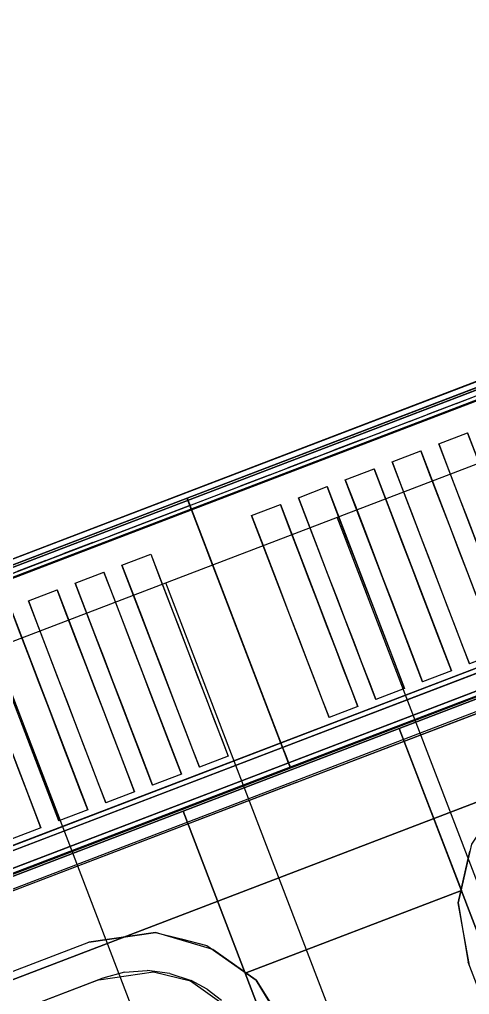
# Model space of a CAD drawing. Header units: millimetres. Extents: x 8159 to 14952, y 6817 to 11888.
# Drawn here: x 9747.58 to 9759.25, y 8772.6 to 8797.91 of the extents above; entities that cross this region are included whole.
import ezdxf

# ---------------------------------------------------------------- set-up
doc = ezdxf.new("R2010")
doc.units = ezdxf.units.MM
doc.header["$LTSCALE"] = 5
doc.linetypes.add('DASHED', pattern=[19.05, 12.7, -6.35])
for name, color, linetype in [('200-EquipBorder-2d', 9, 'Continuous'), ('200-EquipInternal-2d', 252, 'Continuous'), ('200-EquipSteel-3d', 9, 'Continuous')]:
    doc.layers.add(name, color=color, linetype=linetype)
for name, color, linetype, lineweight in [('3-YANGIN-DOLABI', 7, 'Continuous', 0), ('A-DUVAR', 5, 'Continuous', 18), ('anted', 10, 'Continuous', 0), ('FIBROBETON', 1, 'Continuous', 18), ('kesit', 7, 'Continuous', 0), ('YAZI', 250, 'Continuous', 30)]:
    doc.layers.add(name, color=color, linetype=linetype, lineweight=lineweight)

# ---------------------------------------------------------------- blocks, each defined once
blk = doc.blocks.new('A$C23C11219')
at = {"layer": 'FIBROBETON'}
blk.add_lwpolyline([(4170.991, 707.809), (4330.647, -537.528, 0.079118), (6057.442, 175.691), (5734.15, 708.989, 0.288304), (5090.273, 1000.528, -0.032207)], format="xyb", close=True, dxfattribs=at)
blk = doc.blocks.new('ELECTROLUX-MC7-BODY800X250')
at = {"layer": '200-EquipBorder-2d'}
blk.add_line((0, 0), (800, 0), dxfattribs=at)
at = {"layer": '200-EquipInternal-2d'}
blk.add_line((0, -80), (800, -80), dxfattribs=at)
at = {"layer": '200-EquipSteel-3d'}
for points, invisible_edges in [([(0, -0.34, 912.22), (0, 0, 910.5), (800, 0, 910.5), (800, -0.34, 912.22)], 8), ([(0, 0, 902.7), (0, -0.13, 901.81), (800, -0.13, 901.81), (800, 0, 902.7)], 2), ([(0, -0.13, 901.81), (0, -0.54, 901.01), (800, -0.54, 901.01), (800, -0.13, 901.81)], 10), ([(0, -1.32, 913.68), (0, -0.34, 912.22), (800, -0.34, 912.22), (800, -1.32, 913.68)], 10), ([(0, -0.54, 901.01), (0, -1.19, 900.39), (800, -1.19, 900.39), (800, -0.54, 901.01)], 10), ([(0, -1.19, 900.39), (0, -2, 900), (800, -2, 900), (800, -1.19, 900.39)], 8), ([(0, -2.78, 914.66), (0, -1.32, 913.68), (800, -1.32, 913.68), (800, -2.78, 914.66)], 10), ([(0, -4.5, 915), (0, -2.78, 914.66), (800, -2.78, 914.66), (800, -4.5, 915)], 2), ([(0, -71.6, 914.58), (0, -69.5, 915), (800, -69.5, 915), (800, -71.6, 914.58)], 8), ([(0, -73.39, 913.39), (0, -71.6, 914.58), (800, -71.6, 914.58), (800, -73.39, 913.39)], 10), ([(0, -74.58, 911.6), (0, -73.39, 913.39), (800, -73.39, 913.39), (800, -74.58, 911.6)], 10), ([(0, -75, 909.5), (0, -74.58, 911.6), (800, -74.58, 911.6), (800, -75, 909.5)], 2), ([(0, -75.45, 903.59), (0, -75, 905.7), (800, -75, 905.7), (800, -75.45, 903.59)], 8), ([(0, -76.64, 901.78), (0, -75.45, 903.59), (800, -75.45, 903.59), (800, -76.64, 901.78)], 10), ([(0, -78.4, 900.53), (0, -76.64, 901.78), (800, -76.64, 901.78), (800, -78.4, 900.53)], 10), ([(0, -80.5, 900), (0, -78.4, 900.53), (800, -78.4, 900.53), (800, -80.5, 900)], 2)]:
    blk.add_3dface(points, dxfattribs=dict(at, invisible_edges=invisible_edges))
for points in [[(0, 0, 910.5), (0, 0, 902.7), (800, 0, 902.7), (800, 0, 910.5)], [(0, -2, 724), (0, -2, 900), (800, -2, 900), (800, -2, 724)], [(0, -102, 724), (0, -2, 724), (800, -2, 724), (800, -102, 724)], [(0, -69.5, 915), (0, -4.5, 915), (800, -4.5, 915), (800, -69.5, 915)], [(0, -75, 905.7), (0, -75, 909.5), (800, -75, 909.5), (800, -75, 905.7)], [(0, -655, 650), (0, -102, 650), (800, -102, 650), (800, -655, 650)], [(0, -102, 650), (800, -102, 650), (800, -102, 724), (0, -102, 724)]]:
    blk.add_3dface(points, dxfattribs=at)
blk = doc.blocks.new('ELECTROLUX-MC-CAMINO400')
at = {"layer": '200-EquipInternal-2d'}
for points in [[(0, -0.21), (400, -0.21), (400, -75.21), (0, -75.21)], [(14, -10.37), (22, -10.37), (22, -66.52), (14, -66.52)], [(27, -10.37), (35, -10.37), (35, -66.52), (27, -66.52)], [(40, -10.37), (48, -10.37), (48, -66.52), (40, -66.52)], [(53, -10.37), (61, -10.37), (61, -66.52), (53, -66.52)], [(66, -10.37), (74, -10.37), (74, -66.52), (66, -66.52)], [(326, -10.37), (334, -10.37), (334, -66.52), (326, -66.52)], [(339, -10.37), (347, -10.37), (347, -66.52), (339, -66.52)], [(352, -10.37), (360, -10.37), (360, -66.52), (352, -66.52)], [(365, -10.37), (373, -10.37), (373, -66.52), (365, -66.52)], [(378, -10.37), (386, -10.37), (386, -66.52), (378, -66.52)]]:
    blk.add_lwpolyline(points, close=True, dxfattribs=at)
at = {"layer": '200-EquipSteel-3d'}
for points in [[(0, -0.21, 917.01), (0, -0.21, 956), (400, -0.21, 956), (400, -0.21, 917.01)], [(0, -69.44, 915), (0, -3.39, 915), (400, -3.39, 915), (400, -69.44, 915)]]:
    blk.add_3dface(points, dxfattribs=at)
for points, invisible_edges in [([(0, -0.21, 956), (0, -0.36, 956.76), (400, -0.36, 956.76), (400, -0.21, 956)], 2), ([(0, -0.25, 916.62), (0, -0.21, 917.01), (400, -0.21, 917.01), (400, -0.25, 916.62)], 8), ([(0, -0.37, 916.23), (0, -0.25, 916.62), (400, -0.25, 916.62), (400, -0.37, 916.23)], 10), ([(0, -0.36, 956.76), (0, -0.78, 957.41), (400, -0.78, 957.41), (400, -0.36, 956.76)], 10), ([(0, -0.56, 915.88), (0, -0.37, 916.23), (400, -0.37, 916.23), (400, -0.56, 915.88)], 10), ([(0, -0.82, 915.58), (0, -0.56, 915.88), (400, -0.56, 915.88), (400, -0.82, 915.58)], 10), ([(0, -0.78, 957.41), (0, -1.43, 957.84), (400, -1.43, 957.84), (400, -0.78, 957.41)], 10), ([(0, -1.41, 915.27), (0, -0.82, 915.58), (400, -0.82, 915.58), (400, -1.41, 915.27)], 10), ([(0, -2.05, 915.07), (0, -1.41, 915.27), (400, -1.41, 915.27), (400, -2.05, 915.07)], 10), ([(0, -1.43, 957.84), (0, -2.19, 958), (400, -2.19, 958), (400, -1.43, 957.84)], 8), ([(0, -2.72, 914.98), (0, -2.05, 915.07), (400, -2.05, 915.07), (400, -2.72, 914.98)], 10), ([(0, -10.37, 957.76), (0, -2.19, 958), (14, -2.19, 958), (14, -10.37, 957.76)], 12), ([(14, -10.37, 957.76), (22, -10.37, 957.76), (22, -2.19, 958), (14, -2.19, 958)], 10), ([(22, -2.19, 958), (27, -2.19, 958), (27, -10.37, 957.76), (22, -10.37, 957.76)], 14), ([(27, -10.37, 957.76), (35, -10.37, 957.76), (35, -2.19, 958), (27, -2.19, 958)], 10), ([(35, -2.19, 958), (40, -2.19, 958), (40, -10.37, 957.76), (35, -10.37, 957.76)], 14), ([(40, -10.37, 957.76), (48, -10.37, 957.76), (48, -2.19, 958), (40, -2.19, 958)], 10), ([(48, -2.19, 958), (53, -2.19, 958), (53, -10.37, 957.76), (48, -10.37, 957.76)], 14), ([(53, -10.37, 957.76), (61, -10.37, 957.76), (61, -2.19, 958), (53, -2.19, 958)], 10), ([(61, -2.19, 958), (66, -2.19, 958), (66, -10.37, 957.76), (61, -10.37, 957.76)], 14), ([(66, -10.37, 957.76), (74, -10.37, 957.76), (74, -2.19, 958), (66, -2.19, 958)], 10), ([(74, -2.19, 958), (79, -2.19, 958), (79, -10.37, 957.76), (74, -10.37, 957.76)], 14), ([(347, -2.19, 958), (352, -2.19, 958), (352, -10.37, 957.76), (347, -10.37, 957.76)], 14), ([(352, -10.37, 957.76), (360, -10.37, 957.76), (360, -2.19, 958), (352, -2.19, 958)], 10), ([(360, -2.19, 958), (365, -2.19, 958), (365, -10.37, 957.76), (360, -10.37, 957.76)], 14), ([(365, -10.37, 957.76), (373, -10.37, 957.76), (373, -2.19, 958), (365, -2.19, 958)], 10), ([(373, -2.19, 958), (378, -2.19, 958), (378, -10.37, 957.76), (373, -10.37, 957.76)], 14), ([(378, -10.37, 957.76), (386, -10.37, 957.76), (386, -2.19, 958), (378, -2.19, 958)], 10), ([(400, -10.37, 957.76), (400, -2.19, 958), (386, -2.19, 958), (386, -10.37, 957.76)], 12), ([(0, -3.39, 915), (0, -2.72, 914.98), (400, -2.72, 914.98), (400, -3.39, 915)], 2), ([(0, -17.47, 956.91), (0, -10.37, 957.76), (14, -10.37, 957.76), (14, -17.47, 956.91)], 10), ([(22, -17.47, 956.91), (22, -10.37, 957.76), (27, -10.37, 957.76), (27, -17.47, 956.91)], 10), ([(35, -17.47, 956.91), (35, -10.37, 957.76), (40, -10.37, 957.76), (40, -17.47, 956.91)], 10), ([(48, -17.47, 956.91), (48, -10.37, 957.76), (53, -10.37, 957.76), (53, -17.47, 956.91)], 10), ([(61, -17.47, 956.91), (61, -10.37, 957.76), (66, -10.37, 957.76), (66, -17.47, 956.91)], 10), ([(74, -17.47, 956.91), (74, -10.37, 957.76), (79, -10.37, 957.76), (79, -17.47, 956.91)], 10), ([(347, -17.47, 956.91), (347, -10.37, 957.76), (352, -10.37, 957.76), (352, -17.47, 956.91)], 10), ([(360, -17.47, 956.91), (360, -10.37, 957.76), (365, -10.37, 957.76), (365, -17.47, 956.91)], 10), ([(373, -17.47, 956.91), (373, -10.37, 957.76), (378, -10.37, 957.76), (378, -17.47, 956.91)], 10), ([(400, -17.47, 956.91), (400, -10.37, 957.76), (386, -10.37, 957.76), (386, -17.47, 956.91)], 10), ([(0, -24.48, 955.45), (0, -17.47, 956.91), (14, -17.47, 956.91), (14, -24.48, 955.45)], 10), ([(22, -24.48, 955.45), (22, -17.47, 956.91), (27, -17.47, 956.91), (27, -24.48, 955.45)], 10), ([(35, -24.48, 955.45), (35, -17.47, 956.91), (40, -17.47, 956.91), (40, -24.48, 955.45)], 10), ([(48, -24.48, 955.45), (48, -17.47, 956.91), (53, -17.47, 956.91), (53, -24.48, 955.45)], 10), ([(61, -24.48, 955.45), (61, -17.47, 956.91), (66, -17.47, 956.91), (66, -24.48, 955.45)], 10), ([(347, -24.48, 955.45), (347, -17.47, 956.91), (352, -17.47, 956.91), (352, -24.48, 955.45)], 10), ([(360, -24.48, 955.45), (360, -17.47, 956.91), (365, -17.47, 956.91), (365, -24.48, 955.45)], 10), ([(373, -24.48, 955.45), (373, -17.47, 956.91), (378, -17.47, 956.91), (378, -24.48, 955.45)], 10), ([(400, -24.48, 955.45), (400, -17.47, 956.91), (386, -17.47, 956.91), (386, -24.48, 955.45)], 10), ([(0, -31.33, 953.39), (0, -24.48, 955.45), (14, -24.48, 955.45), (14, -31.33, 953.39)], 10), ([(22, -31.33, 953.39), (22, -24.48, 955.45), (27, -24.48, 955.45), (27, -31.33, 953.39)], 10), ([(35, -31.33, 953.39), (35, -24.48, 955.45), (40, -24.48, 955.45), (40, -31.33, 953.39)], 10), ([(48, -31.33, 953.39), (48, -24.48, 955.45), (53, -24.48, 955.45), (53, -31.33, 953.39)], 10), ([(61, -31.33, 953.39), (61, -24.48, 955.45), (66, -24.48, 955.45), (66, -31.33, 953.39)], 10), ([(347, -31.33, 953.39), (347, -24.48, 955.45), (352, -24.48, 955.45), (352, -31.33, 953.39)], 10), ([(360, -31.33, 953.39), (360, -24.48, 955.45), (365, -24.48, 955.45), (365, -31.33, 953.39)], 10), ([(373, -31.33, 953.39), (373, -24.48, 955.45), (378, -24.48, 955.45), (378, -31.33, 953.39)], 10), ([(400, -31.33, 953.39), (400, -24.48, 955.45), (386, -24.48, 955.45), (386, -31.33, 953.39)], 10), ([(0, -37.98, 950.75), (0, -31.33, 953.39), (14, -31.33, 953.39), (14, -37.98, 950.75)], 10), ([(22, -37.98, 950.75), (22, -31.33, 953.39), (27, -31.33, 953.39), (27, -37.98, 950.75)], 10), ([(35, -37.98, 950.75), (35, -31.33, 953.39), (40, -31.33, 953.39), (40, -37.98, 950.75)], 10), ([(48, -37.98, 950.75), (48, -31.33, 953.39), (53, -31.33, 953.39), (53, -37.98, 950.75)], 10), ([(61, -37.98, 950.75), (61, -31.33, 953.39), (66, -31.33, 953.39), (66, -37.98, 950.75)], 10), ([(334, -37.98, 950.75), (334, -31.33, 953.39), (339, -31.33, 953.39), (339, -37.98, 950.75)], 10), ([(347, -37.98, 950.75), (347, -31.33, 953.39), (352, -31.33, 953.39), (352, -37.98, 950.75)], 10), ([(360, -37.98, 950.75), (360, -31.33, 953.39), (365, -31.33, 953.39), (365, -37.98, 950.75)], 10), ([(373, -37.98, 950.75), (373, -31.33, 953.39), (378, -31.33, 953.39), (378, -37.98, 950.75)], 10), ([(400, -37.98, 950.75), (400, -31.33, 953.39), (386, -31.33, 953.39), (386, -37.98, 950.75)], 10), ([(0, -44.37, 947.54), (0, -37.98, 950.75), (14, -37.98, 950.75), (14, -44.37, 947.54)], 10), ([(22, -44.37, 947.54), (22, -37.98, 950.75), (27, -37.98, 950.75), (27, -44.37, 947.54)], 10), ([(35, -44.37, 947.54), (35, -37.98, 950.75), (40, -37.98, 950.75), (40, -44.37, 947.54)], 10), ([(48, -44.37, 947.54), (48, -37.98, 950.75), (53, -37.98, 950.75), (53, -44.37, 947.54)], 10), ([(61, -44.37, 947.54), (61, -37.98, 950.75), (66, -37.98, 950.75), (66, -44.37, 947.54)], 10), ([(334, -44.37, 947.54), (334, -37.98, 950.75), (339, -37.98, 950.75), (339, -44.37, 947.54)], 10), ([(347, -44.37, 947.54), (347, -37.98, 950.75), (352, -37.98, 950.75), (352, -44.37, 947.54)], 10), ([(360, -44.37, 947.54), (360, -37.98, 950.75), (365, -37.98, 950.75), (365, -44.37, 947.54)], 10), ([(373, -44.37, 947.54), (373, -37.98, 950.75), (378, -37.98, 950.75), (378, -44.37, 947.54)], 10), ([(400, -44.37, 947.54), (400, -37.98, 950.75), (386, -37.98, 950.75), (386, -44.37, 947.54)], 10), ([(0, -50.47, 943.8), (0, -44.37, 947.54), (14, -44.37, 947.54), (14, -50.47, 943.8)], 10), ([(22, -50.47, 943.8), (22, -44.37, 947.54), (27, -44.37, 947.54), (27, -50.47, 943.8)], 10), ([(35, -50.47, 943.8), (35, -44.37, 947.54), (40, -44.37, 947.54), (40, -50.47, 943.8)], 10), ([(48, -50.47, 943.8), (48, -44.37, 947.54), (53, -44.37, 947.54), (53, -50.47, 943.8)], 10), ([(61, -50.47, 943.8), (61, -44.37, 947.54), (66, -44.37, 947.54), (66, -50.47, 943.8)], 10), ([(334, -50.47, 943.8), (334, -44.37, 947.54), (339, -44.37, 947.54), (339, -50.47, 943.8)], 10), ([(347, -50.47, 943.8), (347, -44.37, 947.54), (352, -44.37, 947.54), (352, -50.47, 943.8)], 10), ([(360, -50.47, 943.8), (360, -44.37, 947.54), (365, -44.37, 947.54), (365, -50.47, 943.8)], 10), ([(373, -50.47, 943.8), (373, -44.37, 947.54), (378, -44.37, 947.54), (378, -50.47, 943.8)], 10), ([(400, -50.47, 943.8), (400, -44.37, 947.54), (386, -44.37, 947.54), (386, -50.47, 943.8)], 10), ([(0, -56.22, 939.54), (0, -50.47, 943.8), (14, -50.47, 943.8), (14, -56.22, 939.54)], 10), ([(22, -56.22, 939.54), (22, -50.47, 943.8), (27, -50.47, 943.8), (27, -56.22, 939.54)], 10), ([(35, -56.22, 939.54), (35, -50.47, 943.8), (40, -50.47, 943.8), (40, -56.22, 939.54)], 10), ([(48, -56.22, 939.54), (48, -50.47, 943.8), (53, -50.47, 943.8), (53, -56.22, 939.54)], 10), ([(334, -56.22, 939.54), (334, -50.47, 943.8), (339, -50.47, 943.8), (339, -56.22, 939.54)], 10), ([(347, -56.22, 939.54), (347, -50.47, 943.8), (352, -50.47, 943.8), (352, -56.22, 939.54)], 10), ([(360, -56.22, 939.54), (360, -50.47, 943.8), (365, -50.47, 943.8), (365, -56.22, 939.54)], 10), ([(373, -56.22, 939.54), (373, -50.47, 943.8), (378, -50.47, 943.8), (378, -56.22, 939.54)], 10), ([(400, -56.22, 939.54), (400, -50.47, 943.8), (386, -50.47, 943.8), (386, -56.22, 939.54)], 10), ([(0, -61.59, 934.81), (0, -56.22, 939.54), (14, -56.22, 939.54), (14, -61.59, 934.81)], 10), ([(22, -61.59, 934.81), (22, -56.22, 939.54), (27, -56.22, 939.54), (27, -61.59, 934.81)], 10), ([(35, -61.59, 934.81), (35, -56.22, 939.54), (40, -56.22, 939.54), (40, -61.59, 934.81)], 10), ([(48, -61.59, 934.81), (48, -56.22, 939.54), (53, -56.22, 939.54), (53, -61.59, 934.81)], 10), ([(334, -61.59, 934.81), (334, -56.22, 939.54), (339, -56.22, 939.54), (339, -61.59, 934.81)], 10), ([(347, -61.59, 934.81), (347, -56.22, 939.54), (352, -56.22, 939.54), (352, -61.59, 934.81)], 10), ([(360, -61.59, 934.81), (360, -56.22, 939.54), (365, -56.22, 939.54), (365, -61.59, 934.81)], 10), ([(373, -61.59, 934.81), (373, -56.22, 939.54), (378, -56.22, 939.54), (378, -61.59, 934.81)], 10), ([(400, -61.59, 934.81), (400, -56.22, 939.54), (386, -56.22, 939.54), (386, -61.59, 934.81)], 10), ([(0, -66.52, 929.63), (0, -61.59, 934.81), (14, -61.59, 934.81), (14, -66.52, 929.63)], 10), ([(22, -66.52, 929.63), (22, -61.59, 934.81), (27, -61.59, 934.81), (27, -66.52, 929.63)], 10), ([(35, -66.52, 929.63), (35, -61.59, 934.81), (40, -61.59, 934.81), (40, -66.52, 929.63)], 10), ([(48, -66.52, 929.63), (48, -61.59, 934.81), (53, -61.59, 934.81), (53, -66.52, 929.63)], 10), ([(334, -66.52, 929.63), (334, -61.59, 934.81), (339, -61.59, 934.81), (339, -66.52, 929.63)], 10), ([(347, -66.52, 929.63), (347, -61.59, 934.81), (352, -61.59, 934.81), (352, -66.52, 929.63)], 10), ([(360, -66.52, 929.63), (360, -61.59, 934.81), (365, -61.59, 934.81), (365, -66.52, 929.63)], 10), ([(373, -66.52, 929.63), (373, -61.59, 934.81), (378, -61.59, 934.81), (378, -66.52, 929.63)], 10), ([(400, -66.52, 929.63), (400, -61.59, 934.81), (386, -61.59, 934.81), (386, -66.52, 929.63)], 10), ([(0, -71, 924.05), (0, -66.52, 929.63), (14, -66.52, 929.63), (14, -71, 924.05)], 14), ([(14, -71, 924.05), (22, -71, 924.05), (22, -66.52, 929.63), (14, -66.52, 929.63)], 11), ([(22, -71, 924.05), (27, -71, 924.05), (27, -66.52, 929.63), (22, -66.52, 929.63)], 15), ([(27, -71, 924.05), (35, -71, 924.05), (35, -66.52, 929.63), (27, -66.52, 929.63)], 11), ([(35, -71, 924.05), (40, -71, 924.05), (40, -66.52, 929.63), (35, -66.52, 929.63)], 15), ([(40, -71, 924.05), (48, -71, 924.05), (48, -66.52, 929.63), (40, -66.52, 929.63)], 11), ([(48, -71, 924.05), (53, -71, 924.05), (53, -66.52, 929.63), (48, -66.52, 929.63)], 15), ([(53, -71, 924.05), (61, -71, 924.05), (61, -66.52, 929.63), (53, -66.52, 929.63)], 11), ([(326, -71, 924.05), (334, -71, 924.05), (334, -66.52, 929.63), (326, -66.52, 929.63)], 11), ([(334, -71, 924.05), (339, -71, 924.05), (339, -66.52, 929.63), (334, -66.52, 929.63)], 15), ([(339, -71, 924.05), (347, -71, 924.05), (347, -66.52, 929.63), (339, -66.52, 929.63)], 11), ([(347, -71, 924.05), (352, -71, 924.05), (352, -66.52, 929.63), (347, -66.52, 929.63)], 15), ([(352, -71, 924.05), (360, -71, 924.05), (360, -66.52, 929.63), (352, -66.52, 929.63)], 11), ([(360, -71, 924.05), (365, -71, 924.05), (365, -66.52, 929.63), (360, -66.52, 929.63)], 15), ([(365, -71, 924.05), (373, -71, 924.05), (373, -66.52, 929.63), (365, -66.52, 929.63)], 11), ([(373, -71, 924.05), (378, -71, 924.05), (378, -66.52, 929.63), (373, -66.52, 929.63)], 15), ([(378, -71, 924.05), (386, -71, 924.05), (386, -66.52, 929.63), (378, -66.52, 929.63)], 11), ([(400, -71, 924.05), (400, -66.52, 929.63), (386, -66.52, 929.63), (386, -71, 924.05)], 14), ([(0, -70.76, 915.05), (0, -69.44, 915), (400, -69.44, 915), (400, -70.76, 915.05)], 8), ([(0, -72.06, 915.25), (0, -70.76, 915.05), (400, -70.76, 915.05), (400, -72.06, 915.25)], 10), ([(0, -74.97, 918.1), (0, -71, 924.05), (400, -71, 924.05), (400, -74.97, 918.1)], 2), ([(0, -73.33, 915.6), (0, -72.06, 915.25), (400, -72.06, 915.25), (400, -73.33, 915.6)], 10), ([(0, -74.56, 916.08), (0, -73.33, 915.6), (400, -73.33, 915.6), (400, -74.56, 916.08)], 10), ([(0, -74.96, 916.48), (0, -74.56, 916.08), (400, -74.56, 916.08), (400, -74.96, 916.48)], 10), ([(0, -75.18, 917), (0, -74.96, 916.48), (400, -74.96, 916.48), (400, -75.18, 917)], 10), ([(0, -74.97, 918.1), (0, -75.18, 917.57), (400, -75.18, 917.57), (400, -74.97, 918.1)], 2), ([(0, -75.18, 917.57), (0, -75.18, 917), (400, -75.18, 917), (400, -75.18, 917.57)], 10)]:
    blk.add_3dface(points, dxfattribs=dict(at, invisible_edges=invisible_edges))
blk = doc.blocks.new('ELECTROLUX-MC7-FRYERTOP2-800')
at = {"layer": '200-EquipInternal-2d'}
for points in [[(30, -76.99), (370, -76.99), (370, -151.99), (30, -151.99)], [(370, -76.99), (430, -76.99), (430, -121.99), (370, -121.99)], [(770, -76.99), (430, -76.99), (430, -151.99), (770, -151.99)]]:
    blk.add_lwpolyline(points, close=True, dxfattribs=at)
at = {"layer": '200-EquipSteel-3d'}
for points in [[(30, -151.99, 900), (30, -76.99, 900), (370, -76.99, 900), (370, -151.99, 900)], [(30, -76.99, 900), (30, -76.99, 955), (370, -76.99, 955), (370, -76.99, 900)], [(30, -76.99, 955), (30, -151.99, 955), (370, -151.99, 955), (370, -76.99, 955)], [(370, -76.99, 955), (370, -151.99, 955), (370, -151.99, 900), (370, -76.99, 900)], [(370, -121.99, 900), (370, -76.99, 900), (430, -76.99, 900), (430, -121.99, 900)], [(370, -76.99, 900), (370, -76.99, 955), (430, -76.99, 955), (430, -76.99, 900)], [(370, -76.99, 955), (370, -121.99, 955), (430, -121.99, 955), (430, -76.99, 955)], [(430, -76.99, 955), (430, -151.99, 955), (430, -151.99, 900), (430, -76.99, 900)], [(770, -76.99, 955), (770, -76.99, 900), (430, -76.99, 900), (430, -76.99, 955)], [(770, -76.99, 900), (770, -151.99, 900), (430, -151.99, 900), (430, -76.99, 900)], [(770, -151.99, 955), (770, -76.99, 955), (430, -76.99, 955), (430, -151.99, 955)], [(370, -121.99, 955), (370, -121.99, 900), (430, -121.99, 900), (430, -121.99, 955)], [(415, -151.99, 900), (785, -151.99, 900), (785, -151.99, 905), (415, -151.99, 905)]]:
    blk.add_3dface(points, dxfattribs=at)
for points, invisible_edges in [([(65, -100, 900), (335, -100, 900), (400, -80.5, 900), (0, -80.5, 900)], 11), ([(335, -100, 900), (352.05, -103.82, 900), (357.67, -107.77, 900), (400, -80.5, 900)], 12), ([(357.67, -107.77, 900), (363.28, -111.72, 900), (371.96, -124.69, 900), (400, -80.5, 900)], 12), ([(371.96, -124.69, 900), (375, -140, 900), (400, -80.5, 900)], 14), ([(375, -140, 900), (400, -80.5, 900), (400, -655, 900), (375, -565, 900)], 7), ([(735, -100, 900), (465, -100, 900), (400, -80.5, 900), (800, -80.5, 900)], 11), ([(465, -100, 900), (447.95, -103.82, 900), (442.33, -107.77, 900), (400, -80.5, 900)], 12), ([(442.33, -107.77, 900), (436.72, -111.72, 900), (428.04, -124.69, 900), (400, -80.5, 900)], 12), ([(428.04, -124.69, 900), (425, -140, 900), (400, -80.5, 900)], 14), ([(425, -140, 900), (400, -80.5, 900), (400, -655, 900), (425, -565, 900)], 7), ([(335, -100, 900), (333.89, -110, 890), (66.11, -110, 890), (65, -100, 900)], 5), ([(333.89, -110, 890), (347.92, -113.14, 890), (352.05, -103.82, 900), (335, -100, 900)], 10), ([(347.92, -113.14, 890), (356.01, -118.82, 890), (364.32, -113.27, 900), (352.05, -103.82, 900)], 10), ([(65, -110, 890), (92.5, -140, 890), (307.5, -140, 890), (335, -110, 890)], 5), ([(311.4, -140.38, 890), (340.85, -110.58, 890), (335, -110, 890), (307.5, -140, 890)], 5), ([(311.4, -140.38, 890), (340.85, -110.58, 890), (335, -110, 890), (307.5, -140, 890)], 5), ([(346.48, -112.28, 890), (315.15, -141.52, 890), (311.4, -140.38, 890), (340.85, -110.58, 890)], 5), ([(346.48, -112.28, 890), (315.15, -141.52, 890), (311.4, -140.38, 890), (340.85, -110.58, 890)], 5), ([(318.61, -143.37, 890), (351.67, -115.06, 890), (346.48, -112.28, 890), (315.15, -141.52, 890)], 5), ([(356.01, -118.82, 890), (362.54, -128.59, 890), (371.96, -124.69, 900), (364.32, -113.27, 900)], 10), ([(443.99, -118.82, 890), (437.46, -128.59, 890), (428.04, -124.69, 900), (435.68, -113.27, 900)], 10), ([(356.21, -118.79, 890), (321.64, -145.86, 890), (318.61, -143.37, 890), (351.67, -115.06, 890)], 5), ([(324.13, -148.89, 890), (359.26, -122.35, 890), (356.21, -118.79, 890), (321.64, -145.86, 890)], 5), ([(361.71, -126.34, 890), (325.98, -152.35, 890), (324.13, -148.89, 890), (359.26, -122.35, 890)], 5), ([(362.54, -128.59, 890), (365, -140.98, 890), (375, -140.98, 900), (371.96, -124.69, 900)], 10), ([(437.46, -128.59, 890), (435, -140.98, 890), (425, -140.98, 900), (428.04, -124.69, 900)], 10), ([(415, -151.99, 905), (525, -476.99, 905), (675, -476.99, 905), (785, -151.99, 905)], 5)]:
    blk.add_3dface(points, dxfattribs=dict(at, invisible_edges=invisible_edges))
blk = doc.blocks.new('E7FREH2E00')
for name, p in [('ELECTROLUX-MC7-BODY800X250', (0, 0)), ('ELECTROLUX-MC-CAMINO400', (0, -1.29)), ('ELECTROLUX-MC-CAMINO400', (400, -1.29)), ('ELECTROLUX-MC7-FRYERTOP2-800', (0, 0))]:
    blk.add_blockref(name, p)
blk = doc.blocks.new('E7BAPP00RH')
at = {"layer": '200-EquipSteel-3d'}
for points in [[(0, -102, 650), (1600, -102, 650), (1600, -655, 650), (0, -655, 650)], [(21, -102, 650), (1579, -102, 650), (1579, -102, 245), (21, -102, 245)], [(21, -102, 200), (1579, -102, 200), (1579, -102, 245), (21, -102, 245)], [(21, -655, 245), (1579, -655, 245), (1579, -102, 245), (21, -102, 245)], [(21, -655, 200), (1579, -655, 200), (1579, -102, 200), (21, -102, 200)], [(1579, -655, 605), (21, -655, 605), (21, -102, 605), (1579, -102, 605)]]:
    blk.add_3dface(points, dxfattribs=at)

msp = doc.modelspace()

# ---------------------------------------------------------------- hatches: boundary and pattern name
at = {"layer": '200-EquipBorder-2d'}
h = msp.add_hatch(dxfattribs=at)
h.set_pattern_fill('ANSI31', color=256, scale=1.5, angle=65.9544, style=0)
h.set_pattern_definition([(110.954376, (8426.764, -5522.701), (-4.4475344, -1.7031863), [])])
h.paths.add_polyline_path([(9801.417, 8763.901), (9788.543, 8797.52), (9259.975, 8595.105), (9272.849, 8561.485)])

# ---------------------------------------------------------------- linework, layer by layer
at = {"layer": '200-EquipBorder-2d', "linetype": 'DASHED', "ltscale": 0.1, "elevation": 130.203}
msp.add_lwpolyline([(9257.392, 8596.257), (10060.516, 8903.814), (10103.431, 8791.75), (9300.307, 8484.193)], close=True, dxfattribs=at)
at = {"layer": '200-EquipBorder-2d', "elevation": 130.203}
for points in [[(9257.392, 8596.257), (9789.695, 8800.103), (9804, 8762.748), (9271.697, 8558.902)], [(9259.975, 8595.105), (9788.543, 8797.52), (9801.417, 8763.901), (9272.849, 8561.485)]]:
    msp.add_lwpolyline(points, close=True, dxfattribs=at)
at = {"layer": 'A-DUVAR', "extrusion": (0, 0.010673, 0.999943), "elevation": 217.921}
msp.add_lwpolyline([(9624.877, 8787.792), (9647.827, 8797.77), (9708.723, 8823.704), (9782.72, 8854.125), (9788.424, 8840.251), (9788.328, 8840.213), (9714.514, 8809.866), (9653.756, 8783.992), (9630.858, 8774.036)], dxfattribs=at)
at = {"layer": 'anted', "ltscale": 3, "extrusion": (0, 0.010673, 0.999943), "elevation": 217.921}
msp.add_lwpolyline([(11856.76, 9414.676), (11856.76, 7096.248), (8385.9, 7096.248), (8385.9, 9414.676)], close=True, dxfattribs=at)
msp.add_lwpolyline([(11856.76, 9414.676), (11856.76, 7096.248), (8385.9, 7096.248), (8385.9, 9414.676)], close=True, dxfattribs=at)
msp.add_lwpolyline([(11856.76, 9414.676), (11856.76, 7096.248), (8385.9, 7096.248), (8385.9, 9414.676)], close=True, dxfattribs=at)
msp.add_lwpolyline([(11856.76, 9414.676), (11856.76, 7096.248), (8385.9, 7096.248), (8385.9, 9414.676)], close=True, dxfattribs=at)
at = {"layer": 'kesit'}
msp.add_line((9256.901, 8596.069, 130.203), (10301.867, 8996.24, 121.738), dxfattribs=at)
at = {"layer": 'YAZI', "linetype": 'Continuous', "ltscale": 10, "extrusion": (0, 0.010673, 0.999943), "elevation": 240.507}
for points in [[(8159.11, 9661.148), (12372.465, 9661.148), (12372.465, 6815.051), (8159.11, 6815.051)], [(8159.11, 9661.148), (12372.465, 9661.148), (12372.465, 6815.051), (8159.11, 6815.051)], [(8159.11, 9661.148), (12372.465, 9661.148), (12372.465, 6815.051), (8159.11, 6815.051)], [(8159.11, 9661.148), (12372.465, 9661.148), (12372.465, 6815.051), (8159.11, 6815.051)], [(8199.97, 9620.288), (12331.605, 9620.288), (12331.605, 6855.911), (8199.97, 6855.911)], [(8254.373, 9565.885), (12277.202, 9565.885), (12277.202, 6910.314), (8254.373, 6910.314)]]:
    msp.add_lwpolyline(points, close=True, dxfattribs=at)

# ---------------------------------------------------------------- block references
at = {"yscale": 0.09999999999990905, "zscale": 0.09999999999999432}
for name, p, xscale, rotation in [('E7BAPP00RH', (9717.202, 8764.31, -130.203), 0.09999999999995722, 20.95437554344856), ('E7FREH2E00', (9714.52, 8771.314, 130.203), 0.1000000000000535, 20.95437554370644)]:
    msp.add_blockref(name, p, dxfattribs=dict(at, xscale=xscale, rotation=rotation))
at = {"layer": '3-YANGIN-DOLABI', "extrusion": (0, 0.010673, 0.999943), "rotation": 183.318814803488}
msp.add_blockref('A$C23C11219', (14647.132, 8757.754, 217.921), dxfattribs=at)

doc.saveas('drawing.dxf')
